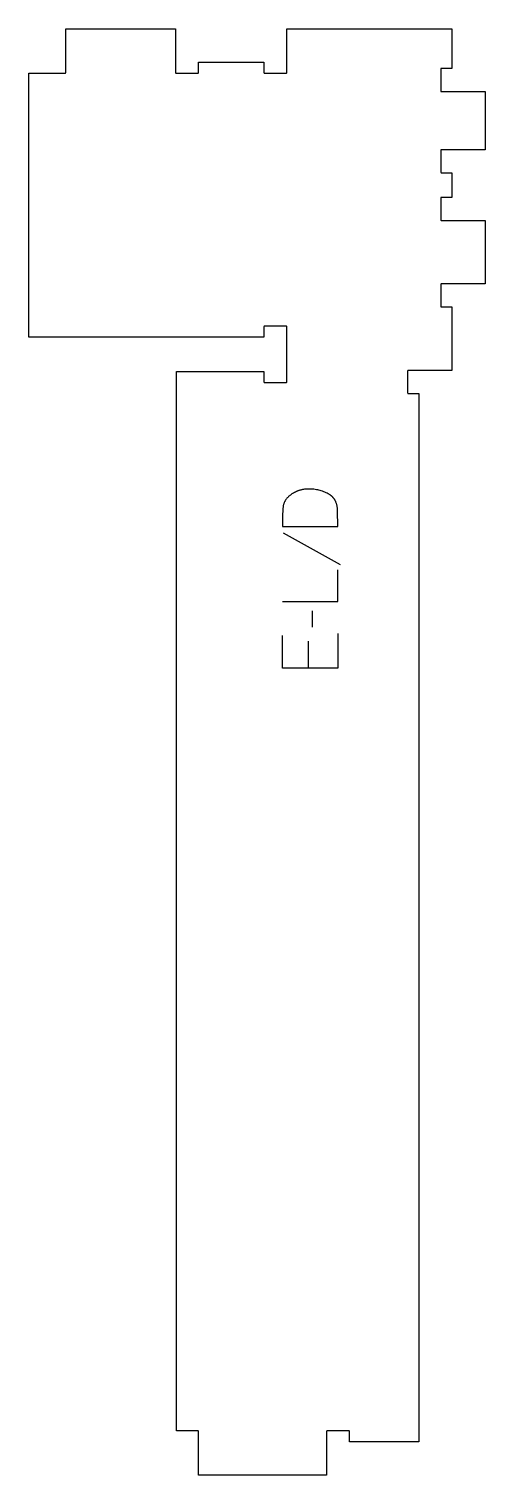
# Model space of a CAD drawing. Extents: x -138 to 110, y -435 to 350.
import ezdxf

# ---------------------------------------------------------------- set-up
doc = ezdxf.new("R2010")
doc.units = 0
doc.layers.add('1_ANYTOOL_1MMDEEP_LABELS_S', color=2, linetype='CONTINUOUS')
doc.layers.add('4_ANYTOOL_CUTTHROUGH_OUTSI', color=5, linetype='CONTINUOUS')

msp = doc.modelspace()

# ---------------------------------------------------------------- linework, layer by layer
at = {"layer": '1_ANYTOOL_1MMDEEP_LABELS_S'}
for p, q in [((0.47, 76.54), (31.24, 59.36)), ((16.11, 34.16), (16.2, 25.37)), ((13.93, 17.66), (13.93, 3))]:
    msp.add_line(p, q, dxfattribs=at)
msp.add_lwpolyline([(0, 79.97), (30, 79.97), (29.91, 88.5), (29.9, 88.91), (29.88, 89.31), (29.86, 89.71), (29.82, 90.1), (29.77, 90.48), (29.71, 90.85), (29.65, 91.21), (29.57, 91.57), (29.48, 91.92), (29.39, 92.26), (29.28, 92.59), (29.17, 92.92), (29.05, 93.23), (28.98, 93.39), (28.91, 93.54), (28.84, 93.69), (28.77, 93.84), (28.7, 93.99), (28.62, 94.14), (28.54, 94.28), (28.46, 94.42), (28.37, 94.56), (28.29, 94.7), (28.2, 94.83), (28.11, 94.97), (28.01, 95.1), (27.92, 95.23), (27.82, 95.36), (27.72, 95.48), (27.61, 95.61), (27.51, 95.73), (27.4, 95.85), (27.29, 95.97), (27.18, 96.08), (27.06, 96.2), (26.94, 96.31), (26.82, 96.42), (26.7, 96.53), (26.58, 96.64), (26.45, 96.74), (26.32, 96.84), (26.19, 96.94), (26.06, 97.04), (25.92, 97.14), (25.78, 97.23), (25.5, 97.41), (25.2, 97.59), (24.9, 97.76), (24.28, 98.07), (23.66, 98.37), (23.03, 98.65), (22.39, 98.9), (21.75, 99.14), (21.1, 99.35), (20.45, 99.54), (19.79, 99.72), (19.12, 99.87), (18.45, 100), (17.78, 100.12), (17.1, 100.21), (16.41, 100.28), (15.72, 100.33), (15.02, 100.36), (14.31, 100.37), (13.72, 100.36), (13.13, 100.33), (12.54, 100.28), (11.96, 100.22), (11.39, 100.13), (11.11, 100.08), (10.82, 100.02), (10.54, 99.96), (10.26, 99.9), (9.98, 99.83), (9.71, 99.75), (9.43, 99.67), (9.16, 99.58), (8.89, 99.5), (8.62, 99.4), (8.35, 99.3), (8.08, 99.2), (7.81, 99.09), (7.55, 98.97), (7.02, 98.73), (6.5, 98.47), (5.99, 98.19), (5.49, 97.89), (5.18, 97.69), (4.88, 97.49), (4.6, 97.29), (4.32, 97.09), (4.05, 96.88), (3.79, 96.67), (3.54, 96.45), (3.3, 96.23), (3.07, 96.01), (2.84, 95.79), (2.63, 95.56), (2.43, 95.32), (2.23, 95.09), (2.05, 94.85), (1.87, 94.61), (1.7, 94.36), (1.55, 94.11), (1.4, 93.86), (1.26, 93.6), (1.13, 93.34), (1.01, 93.08), (0.9, 92.81), (0.8, 92.54), (0.7, 92.27), (0.62, 91.99), (0.55, 91.71), (0.48, 91.43), (0.43, 91.14), (0.38, 90.85), (0.35, 90.56), (0.32, 90.26), (0.3, 89.96), (0.1, 85.06)], close=True, dxfattribs=at)
for points in [[(0, 39.3), (30, 39.3), (30, 56.4)], [(30, 21.94), (30, 3), (0, 3), (0, 20.83)]]:
    msp.add_lwpolyline(points, dxfattribs=at)
at = {"layer": '4_ANYTOOL_CUTTHROUGH_OUTSI'}
msp.add_lwpolyline([(91.94, 350.28), (91.94, 328.78), (86.19, 328.78, 0.414214), (85.94, 328.53), (85.94, 316.53, 0.414214), (86.19, 316.28), (109.94, 316.28), (109.94, 284.69), (86.19, 284.69, 0.414214), (85.94, 284.44), (85.94, 272.44, 0.414214), (86.19, 272.19), (91.94, 272.19), (91.94, 258.78), (86.19, 258.78, 0.414214), (85.94, 258.53), (85.94, 246.53, 0.414214), (86.19, 246.28), (109.94, 246.28), (109.94, 211.78), (86.19, 211.78, 0.414214), (85.94, 211.53), (85.94, 199.53, 0.414214), (86.19, 199.28), (91.94, 199.28), (91.94, 164.78), (68.2, 164.78, 0.414214), (67.95, 164.53), (67.95, 152.53, 0.414214), (68.2, 152.28), (73.95, 152.28), (73.95, -417.22), (36.45, -417.22), (36.45, -411.47, 0.414193), (36.2, -411.22), (24.2, -411.22, 0.414214), (23.95, -411.47), (23.95, -435.22), (-45.55, -435.22), (-45.55, -411.47, 0.414214), (-45.8, -411.22), (-57.56, -411.22), (-57.56, 164.28), (-10.06, 164.28), (-10.06, 158.53, 0.414214), (-9.81, 158.28), (2.19, 158.28, 0.414214), (2.44, 158.53), (2.44, 188.53, 0.414214), (2.19, 188.78), (-9.81, 188.78, 0.414214), (-10.06, 188.53), (-10.06, 182.78), (-137.56, 182.78), (-137.56, 326.28), (-117.81, 326.28, 0.414214), (-117.56, 326.53), (-117.56, 350.28), (-58.06, 350.28), (-58.06, 326.53, 0.414214), (-57.81, 326.28), (-45.81, 326.28, 0.414214), (-45.56, 326.53), (-45.56, 332.28), (-10.06, 332.28), (-10.06, 326.53, 0.414214), (-9.81, 326.28), (2.19, 326.28, 0.414214), (2.44, 326.53), (2.44, 350.28)], format="xyb", close=True, dxfattribs=at)

doc.saveas('drawing.dxf')
